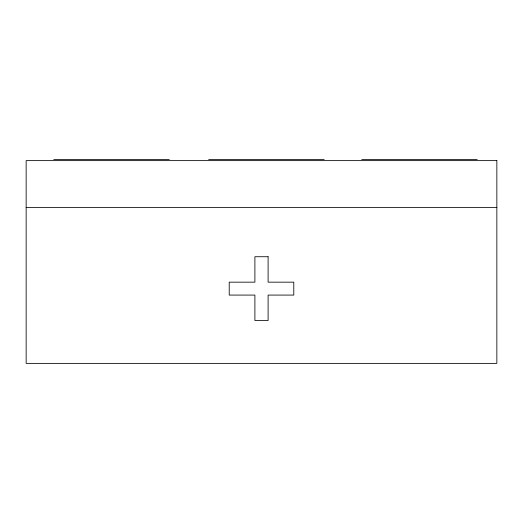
<?xml version="1.0" encoding="UTF-8"?>
<svg xmlns="http://www.w3.org/2000/svg" width="523" height="523" viewBox="0 0 523 523"><rect width="100%" height="100%" fill="white"/><g stroke="black" fill="none" stroke-linecap="round" stroke-linejoin="round"><path stroke-width="0.78" d="M53.764 159.62L169.282 159.62M208.664 159.62L324.182 159.62M361.733 159.62L477.251 159.62M26.15 207.611L496.85 207.611M496.85 160.626L26.15 160.626L26.15 363.38L496.85 363.38L496.85 160.626M268.103 256.728L254.897 256.728L254.897 282.165L229.218 282.165L229.218 295.077L254.897 295.077L254.897 320.514L268.103 320.514L268.103 295.077L293.782 295.077L293.782 282.165L268.103 282.165L268.103 256.728"/></g></svg>
